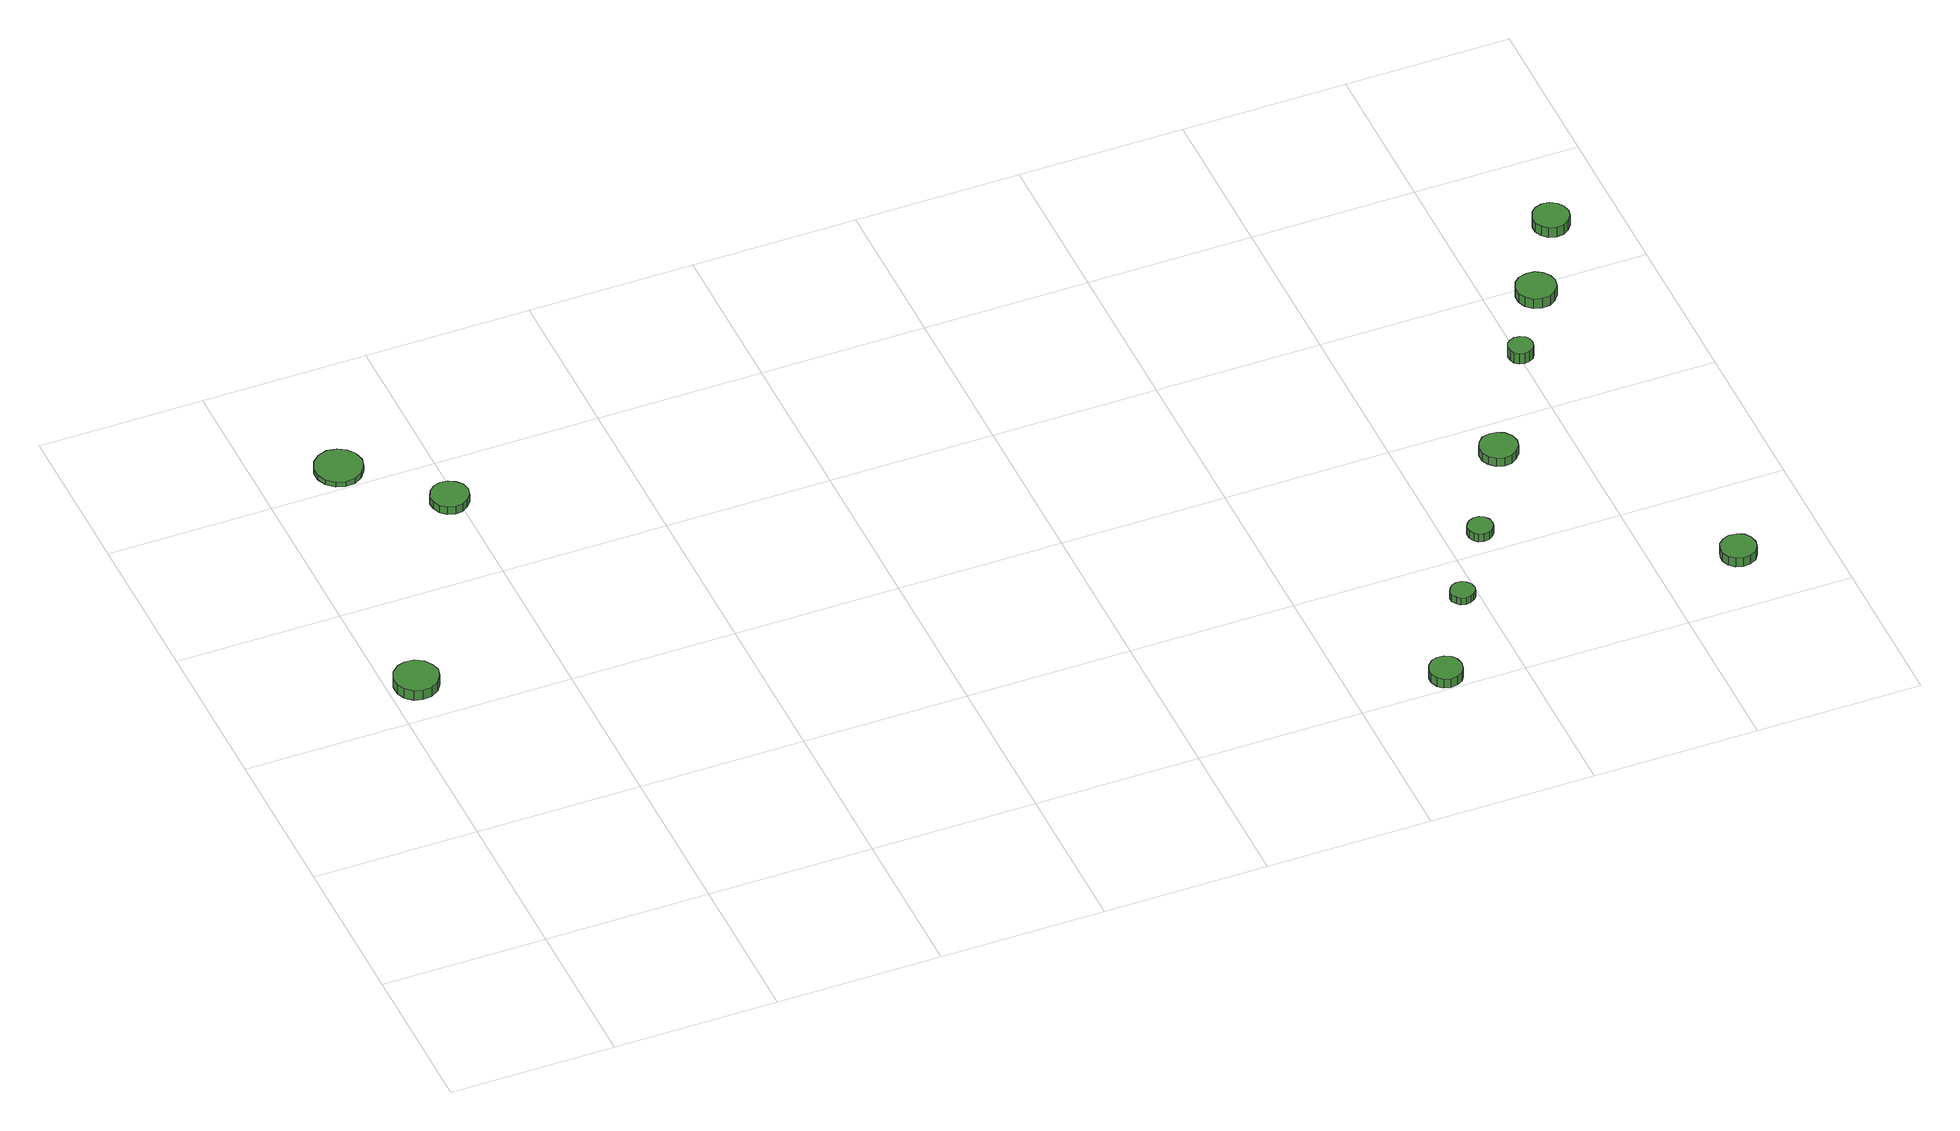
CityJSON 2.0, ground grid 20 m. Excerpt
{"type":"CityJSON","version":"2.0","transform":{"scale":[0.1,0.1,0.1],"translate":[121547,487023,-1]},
"CityObjects":{
"tree1":{"type":"SolitaryVegetationObject","attributes":{"function":"something"},"geometry":[{"type":"MultiSurface","lod":"1","boundaries":[[[0,1,2,3,4,5,6,7,8,9,10,11,12,13,14]],[[15,16,17,18,19,20,21,22,23,24,25,26,27,28,29]],[[0,29,28,1]],[[1,28,27,2]],[[2,27,26,3]],[[3,26,25,4]],[[4,25,24,5]],[[5,24,23,6]],[[6,23,22,7]],[[7,22,21,8]],[[8,21,20,9]],[[9,20,19,10]],[[10,19,18,11]],[[11,18,17,12]],[[12,17,16,13]],[[13,16,15,14]],[[14,15,29,0]]]}]},
"tree2":{"type":"SolitaryVegetationObject","attributes":{"function":"something"}},
"tree3":{"type":"SolitaryVegetationObject","attributes":{"function":"something"}},
"tree4":{"type":"SolitaryVegetationObject","attributes":{"function":"something"},"geometry":[{"type":"MultiSurface","lod":"1","boundaries":[[[30,31,32,33,34,35,36,37,38,39,40,41,42,43,44]],[[45,46,47,48,49,50,51,52,53,54,55,56,57,58,59]],[[30,59,58,31]],[[31,58,57,32]],[[32,57,56,33]],[[33,56,55,34]],[[34,55,54,35]],[[35,54,53,36]],[[36,53,52,37]],[[37,52,51,38]],[[38,51,50,39]],[[39,50,49,40]],[[40,49,48,41]],[[41,48,47,42]],[[42,47,46,43]],[[43,46,45,44]],[[44,45,59,30]]]}]},
"tree5":{"type":"SolitaryVegetationObject","attributes":{"function":"something"},"geometry":[{"type":"MultiSurface","lod":"1","boundaries":[[[60,61,62,63,64,65,66,67,68,69,70,71,72,73,74]],[[75,76,77,78,79,80,81,82,83,84,85,86,87,88,89]],[[60,89,88,61]],[[61,88,87,62]],[[62,87,86,63]],[[63,86,85,64]],[[64,85,84,65]],[[65,84,83,66]],[[66,83,82,67]],[[67,82,81,68]],[[68,81,80,69]],[[69,80,79,70]],[[70,79,78,71]],[[71,78,77,72]],[[72,77,76,73]],[[73,76,75,74]],[[74,75,89,60]]]}]},
"tree6":{"type":"SolitaryVegetationObject","attributes":{"function":"something"}},
"tree7":{"type":"SolitaryVegetationObject","attributes":{"function":"something"},"geometry":[{"type":"MultiSurface","lod":"1","boundaries":[[[90,91,92,93,94,95,96,97,98,99,100,101,102,103,104]],[[105,106,107,108,109,110,111,112,113,114,115,116,117,118,119]],[[90,119,118,91]],[[91,118,117,92]],[[92,117,116,93]],[[93,116,115,94]],[[94,115,114,95]],[[95,114,113,96]],[[96,113,112,97]],[[97,112,111,98]],[[98,111,110,99]],[[99,110,109,100]],[[100,109,108,101]],[[101,108,107,102]],[[102,107,106,103]],[[103,106,105,104]],[[104,105,119,90]]]}]},
"tree8":{"type":"SolitaryVegetationObject","attributes":{"function":"something"},"geometry":[{"type":"MultiSurface","lod":"1","boundaries":[[[120,121,122,123,124,125,126,127,128,129,130,131,132,133,134]],[[135,136,137,138,139,140,141,142,143,144,145,146,147,148,149]],[[120,149,148,121]],[[121,148,147,122]],[[122,147,146,123]],[[123,146,145,124]],[[124,145,144,125]],[[125,144,143,126]],[[126,143,142,127]],[[127,142,141,128]],[[128,141,140,129]],[[129,140,139,130]],[[130,139,138,131]],[[131,138,137,132]],[[132,137,136,133]],[[133,136,135,134]],[[134,135,149,120]]]}]},
"tree9":{"type":"SolitaryVegetationObject","attributes":{"function":"something"},"geometry":[{"type":"MultiSurface","lod":"1","boundaries":[[[150,151,152,153,154,155,156,157,158,159,160,161,162,163,164]],[[165,166,167,168,169,170,171,172,173,174,175,176,177,178,179]],[[150,179,178,151]],[[151,178,177,152]],[[152,177,176,153]],[[153,176,175,154]],[[154,175,174,155]],[[155,174,173,156]],[[156,173,172,157]],[[157,172,171,158]],[[158,171,170,159]],[[159,170,169,160]],[[160,169,168,161]],[[161,168,167,162]],[[162,167,166,163]],[[163,166,165,164]],[[164,165,179,150]]]}]},
"tree10":{"type":"SolitaryVegetationObject","attributes":{"function":"something"},"geometry":[{"type":"MultiSurface","lod":"1","boundaries":[[[180,181,182,183,184,185,186,187,188,189,190,191,192,193,194]],[[195,196,197,198,199,200,201,202,203,204,205,206,207,208,209]],[[180,209,208,181]],[[181,208,207,182]],[[182,207,206,183]],[[183,206,205,184]],[[184,205,204,185]],[[185,204,203,186]],[[186,203,202,187]],[[187,202,201,188]],[[188,201,200,189]],[[189,200,199,190]],[[190,199,198,191]],[[191,198,197,192]],[[192,197,196,193]],[[193,196,195,194]],[[194,195,209,180]]]}]},
"tree11":{"type":"SolitaryVegetationObject","attributes":{"function":"something"},"geometry":[{"type":"MultiSurface","lod":"1","boundaries":[[[210,211,212,213,214,215,216,217,218,219,220,221,222,223,224]],[[225,226,227,228,229,230,231,232,233,234,235,236,237,238,239]],[[210,239,238,211]],[[211,238,237,212]],[[212,237,236,213]],[[213,236,235,214]],[[214,235,234,215]],[[215,234,233,216]],[[216,233,232,217]],[[217,232,231,218]],[[218,231,230,219]],[[219,230,229,220]],[[220,229,228,221]],[[221,228,227,222]],[[222,227,226,223]],[[223,226,225,224]],[[224,225,239,210]]]}]},
"tree12":{"type":"SolitaryVegetationObject","attributes":{"function":"something"},"geometry":[{"type":"MultiSurface","lod":"1","boundaries":[[[240,241,242,243,244,245,246,247,248,249,250,251,252,253,254]],[[255,256,257,258,259,260,261,262,263,264,265,266,267,268,269]],[[240,269,268,241]],[[241,268,267,242]],[[242,267,266,243]],[[243,266,265,244]],[[244,265,264,245]],[[245,264,263,246]],[[246,263,262,247]],[[247,262,261,248]],[[248,261,260,249]],[[249,260,259,250]],[[250,259,258,251]],[[251,258,257,252]],[[252,257,256,253]],[[253,256,255,254]],[[254,255,269,240]]]}]},
"tree13":{"type":"SolitaryVegetationObject","attributes":{"function":"something"},"geometry":[{"type":"MultiSurface","lod":"1","boundaries":[[[270,271,272,273,274,275,276,277,278,279,280,281,282,283,284]],[[285,286,287,288,289,290,291,292,293,294,295,296,297,298,299]],[[270,299,298,271]],[[271,298,297,272]],[[272,297,296,273]],[[273,296,295,274]],[[274,295,294,275]],[[275,294,293,276]],[[276,293,292,277]],[[277,292,291,278]],[[278,291,290,279]],[[279,290,289,280]],[[280,289,288,281]],[[281,288,287,282]],[[282,287,286,283]],[[283,286,285,284]],[[284,285,299,270]]]}]},
"tree14":{"type":"SolitaryVegetationObject","attributes":{"function":"something"}},
"tree15":{"type":"SolitaryVegetationObject","attributes":{"function":"something"},"geometry":[{"type":"MultiSurface","lod":"1","boundaries":[[[300,301,302,303,304,305,306,307,308,309,310,311,312,313,314]],[[315,316,317,318,319,320,321,322,323,324,325,326,327,328,329]],[[300,329,328,301]],[[301,328,327,302]],[[302,327,326,303]],[[303,326,325,304]],[[304,325,324,305]],[[305,324,323,306]],[[306,323,322,307]],[[307,322,321,308]],[[308,321,320,309]],[[309,320,319,310]],[[310,319,318,311]],[[311,318,317,312]],[[312,317,316,313]],[[313,316,315,314]],[[314,315,329,300]]]}]}
},
"vertices":[
[61,458,20],[58,468,20],[52,477,20],[42,483,20],[31,484,20],[21,481,20],[12,473,20],[8,463,20],[8,452,20],[12,442,20],[21,434,20],[31,431,20],[42,432,20],[52,438,20],[58,447,20],[58,447,6],[52,438,6],[42,432,6],[31,431,6],[21,434,6],[12,442,6],[8,452,6],[8,463,6],[12,473,6],[21,481,6],[31,484,6],[42,483,6],[52,477,6],[58,468,6],[61,458,6],
[124,830,13],[121,842,13],[114,851,13],[104,857,13],[92,859,13],[81,855,13],[72,847,13],[67,836,13],[67,824,13],[72,813,13],[81,805,13],[92,801,13],[104,802,13],[114,808,13],[121,818,13],[121,818,6],[114,808,6],[104,802,6],[92,801,6],[81,805,6],[72,813,6],[67,824,6],[67,836,6],[72,847,6],[81,855,6],[92,859,6],[104,857,6],[114,851,6],[121,842,6],[124,830,6],
[213,732,17],[211,742,17],[205,749,17],[197,754,17],[188,755,17],[179,752,17],[172,746,17],[168,737,17],[168,728,17],[172,719,17],[179,713,17],[188,710,17],[197,711,17],[205,716,17],[211,723,17],[211,723,6],[205,716,6],[197,711,6],[188,710,6],[179,713,6],[172,719,6],[168,728,6],[168,737,6],[172,746,6],[179,752,6],[188,755,6],[197,754,6],[205,749,6],[211,742,6],[213,732,6],
[1131,21,19],[1129,29,19],[1125,36,19],[1117,40,19],[1109,41,19],[1101,38,19],[1095,32,19],[1092,25,19],[1092,17,19],[1095,9,19],[1101,3,19],[1109,1,19],[1117,2,19],[1125,6,19],[1129,13,19],[1129,13,6],[1125,6,6],[1117,2,6],[1109,1,6],[1101,3,6],[1095,9,6],[1092,17,6],[1092,25,6],[1095,32,6],[1101,38,6],[1109,41,6],[1117,40,6],[1125,36,6],[1129,29,6],[1131,21,6],
[1196,139,16],[1195,145,16],[1191,150,16],[1186,153,16],[1180,154,16],[1174,152,16],[1170,148,16],[1167,142,16],[1167,136,16],[1170,131,16],[1174,127,16],[1180,125,16],[1186,126,16],[1191,129,16],[1195,133,16],[1195,133,6],[1191,129,6],[1186,126,6],[1180,125,6],[1174,127,6],[1170,131,6],[1167,136,6],[1167,142,6],[1170,148,6],[1174,152,6],[1180,154,6],[1186,153,6],[1191,150,6],[1195,145,6],[1196,139,6],
[1257,232,17],[1256,239,17],[1252,244,17],[1247,247,17],[1240,247,17],[1234,245,17],[1230,241,17],[1227,236,17],[1227,229,17],[1230,223,17],[1234,219,17],[1240,217,17],[1247,218,17],[1252,221,17],[1256,226,17],[1256,226,6],[1252,221,6],[1247,218,6],[1240,217,6],[1234,219,6],[1230,223,6],[1227,229,6],[1227,236,6],[1230,241,6],[1234,245,6],[1240,247,6],[1247,247,6],[1252,244,6],[1256,239,6],[1257,232,6],
[1337,351,17],[1335,360,17],[1329,368,17],[1321,372,17],[1312,373,17],[1303,371,17],[1296,364,17],[1292,356,17],[1292,346,17],[1296,338,17],[1303,331,17],[1312,328,17],[1321,329,17],[1329,334,17],[1335,342,17],[1335,342,5],[1329,334,5],[1321,329,5],[1312,328,5],[1303,331,5],[1296,338,5],[1292,346,5],[1292,356,5],[1296,364,5],[1303,371,5],[1312,373,5],[1321,372,5],[1329,368,5],[1335,360,5],[1337,351,5],
[1518,86,18],[1516,95,18],[1511,102,18],[1503,106,18],[1494,107,18],[1486,104,18],[1479,98,18],[1476,90,18],[1476,82,18],[1479,74,18],[1486,68,18],[1494,65,18],[1503,66,18],[1511,70,18],[1516,77,18],[1516,77,5],[1511,70,5],[1503,66,5],[1494,65,5],[1486,68,5],[1479,74,5],[1476,82,5],[1476,90,5],[1479,98,5],[1486,104,5],[1494,107,5],[1503,106,5],[1511,102,5],[1516,95,5],[1518,86,5],
[1417,496,20],[1416,502,20],[1413,507,20],[1407,510,20],[1401,511,20],[1395,509,20],[1390,505,20],[1388,499,20],[1388,493,20],[1390,487,20],[1395,483,20],[1401,481,20],[1407,482,20],[1413,485,20],[1416,490,20],[1416,490,5],[1413,485,5],[1407,482,5],[1401,481,5],[1395,483,5],[1390,487,5],[1388,493,5],[1388,499,5],[1390,505,5],[1395,509,5],[1401,511,5],[1407,510,5],[1413,507,5],[1416,502,5],[1417,496,5],
[1482,585,19],[1480,594,19],[1474,602,19],[1466,607,19],[1456,608,19],[1446,605,19],[1439,599,19],[1435,590,19],[1435,580,19],[1439,571,19],[1446,564,19],[1456,561,19],[1466,562,19],[1474,567,19],[1480,575,19],[1480,575,5],[1474,567,5],[1466,562,5],[1456,561,5],[1446,564,5],[1439,571,5],[1435,580,5],[1435,590,5],[1439,599,5],[1446,605,5],[1456,608,5],[1466,607,5],[1474,602,5],[1480,594,5],[1482,585,5],
[1542,689,19],[1540,698,19],[1535,705,19],[1527,710,19],[1518,711,19],[1509,708,19],[1503,702,19],[1499,693,19],[1499,684,19],[1503,676,19],[1509,670,19],[1518,667,19],[1527,668,19],[1535,673,19],[1540,680,19],[1540,680,5],[1535,673,5],[1527,668,5],[1518,667,5],[1509,670,5],[1503,676,5],[1499,684,5],[1499,693,5],[1503,702,5],[1509,708,5],[1518,711,5],[1527,710,5],[1535,705,5],[1540,698,5],[1542,689,5]
]}
